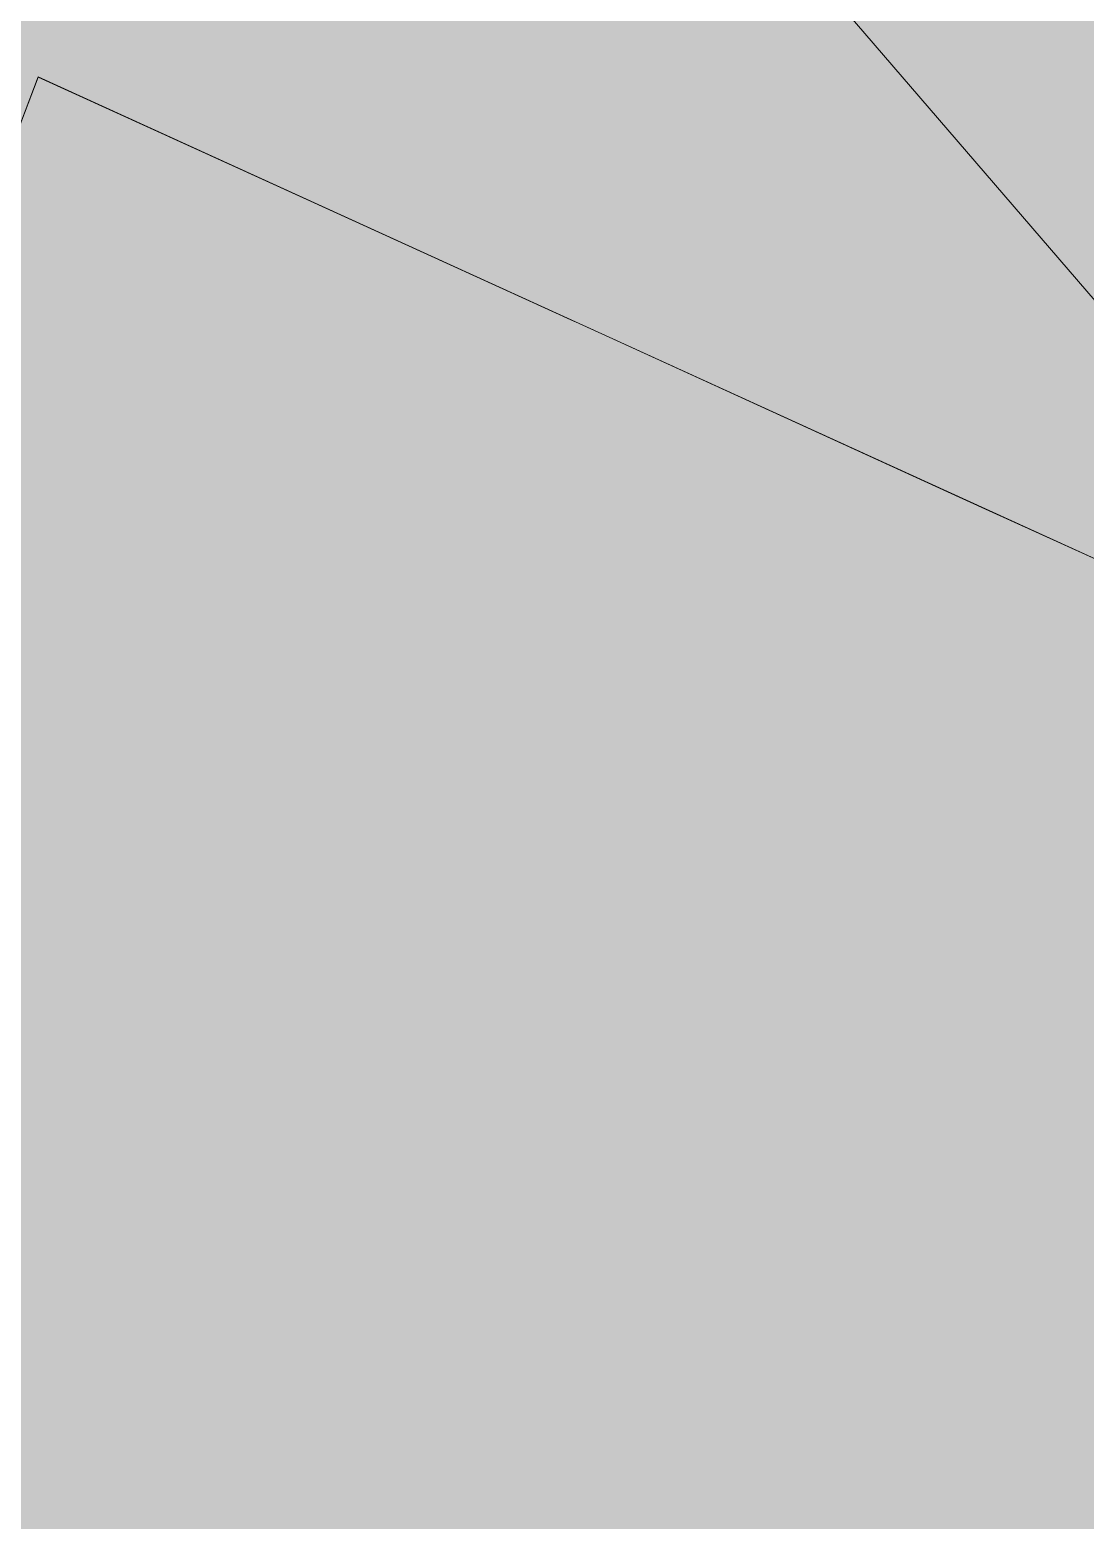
# Model space of a CAD drawing. Header units: metres. Extents: x -6 to 1255, y -2 to 532.
# Drawn here: x 1159.22 to 1169.76, y 103.02 to 117.9 of the extents above; entities that cross this region are included whole.
import ezdxf

# ---------------------------------------------------------------- set-up
doc = ezdxf.new("R2010")
doc.units = ezdxf.units.M
doc.header["$MEASUREMENT"] = 0
for name, color, linetype, lineweight, true_color in [('TPX_BUILDINGS', 7, 'CONTINUOUS', 0, 0x000000), ('TPX_BUILDINGS_HATCH', 7, 'CONTINUOUS', 0, 0xf0f0f0), ('TPX_BUILDINGS_SHADOWS_HATCH', 7, 'CONTINUOUS', 0, 0x000000), ('TPX_BUILDINGS_SHADOWS_OUTLINES', 7, 'CONTINUOUS', 0, 0x000000), ('TPX_CADASTRES', 7, 'CONTINUOUS', 0, 0x646464), ('TPX_RELIEF_CONTOUR_LINES', 7, 'CONTINUOUS', 0, 0x969696)]:
    doc.layers.add(name, color=color, linetype=linetype, lineweight=lineweight, true_color=true_color)

msp = doc.modelspace()

# ---------------------------------------------------------------- hatches: boundary and pattern name
at = {"layer": 'TPX_BUILDINGS_HATCH'}
h = msp.add_hatch(color=256, dxfattribs=at)
h.paths.add_polyline_path([(1111.313, 148.243), (1109.077, 142.071), (1109.257, 142.011), (1110.989, 141.405), (1119.87, 138.298), (1128.777, 135.181), (1126.763, 129.072), (1129.677, 127.881), (1130.397, 126.701), (1130.287, 125.901), (1129.987, 125.302), (1133.637, 124.041), (1134.257, 125.911), (1137.097, 124.801), (1142.217, 122.801), (1158.867, 116.28), (1159.307, 117.43), (1164.967, 114.85), (1168.797, 113.1), (1170.007, 112.55), (1170.604, 112.275), (1170.896, 112.14), (1173.686, 110.86), (1172.767, 117.22), (1172.317, 120.42), (1171.607, 125.36), (1171.827, 126.25), (1171.787, 127.31), (1171.547, 128), (1171.147, 128.62), (1170.677, 129.11), (1169.897, 129.6), (1169.017, 129.85), (1168.097, 129.85), (1156.937, 134.141), (1150.077, 136.771), (1142.657, 139.621), (1131.447, 143.941), (1124.757, 146.511), (1112.547, 151.211), (1112.407, 151.261), (1111.422, 148.543), (1111.313, 148.243)])
h.paths.add_polyline_path([(1127.657, 136.921), (1128.357, 138.761), (1132.497, 137.201), (1131.807, 135.351), (1127.657, 136.921)], flags=16)
h.paths.add_polyline_path([(1150.217, 121.381), (1151.357, 124.441), (1154.367, 123.241), (1154.717, 122.331), (1154.797, 121.681), (1154.767, 121.031), (1154.617, 120.401), (1154.357, 119.811), (1150.217, 121.381)], flags=16)
h.paths.add_polyline_path([(1159.267, 124.861), (1160.567, 126.15), (1161.757, 126.32), (1163.787, 125.44), (1164.037, 122.9), (1159.537, 122.34), (1159.267, 124.861)], flags=16)
msp.add_hatch(color=256, dxfattribs=at).paths.add_polyline_path([(1151.516, 97.15), (1150.746, 95.2), (1166.606, 90.46), (1170.04, 89.434), (1171.041, 89.135), (1171.423, 89.004), (1171.976, 88.89), (1172.753, 88.8), (1173.626, 88.89), (1174.169, 89.064), (1174.566, 89.24), (1175.306, 89.77), (1175.546, 90), (1176.083, 90.785), (1176.386, 91.53), (1176.51, 92.302), (1176.506, 92.85), (1176.356, 93.822), (1175.766, 97.59), (1173.686, 110.86), (1170.896, 112.14), (1170.322, 112.405), (1170.007, 112.55), (1168.797, 113.1), (1168.534, 113.22), (1164.967, 114.85), (1163.955, 115.311), (1159.307, 117.43), (1158.867, 116.28), (1158.107, 114.31), (1157.227, 112.01), (1154.456, 104.79), (1151.856, 98.02), (1151.73, 97.698), (1151.516, 97.15)])
at = {"layer": 'TPX_BUILDINGS_SHADOWS_HATCH'}
msp.add_hatch(color=256, dxfattribs=at).paths.add_polyline_path([(1164.658, 114.991), (1160.746, 116.774), (1163.955, 115.311), (1164.658, 114.991)])

# ---------------------------------------------------------------- linework, layer by layer
at = {"layer": 'TPX_BUILDINGS', "elevation": 0.042}
for points in [[(1158.867, 116.28), (1159.307, 117.43), (1164.967, 114.85), (1168.797, 113.1), (1170.007, 112.55), (1170.604, 112.275), (1170.896, 112.14), (1173.686, 110.86), (1172.767, 117.22), (1172.317, 120.42), (1171.607, 125.36), (1171.827, 126.25), (1171.787, 127.31), (1171.547, 128), (1171.147, 128.62), (1170.677, 129.11), (1169.897, 129.6), (1169.017, 129.85), (1168.097, 129.85), (1156.937, 134.141)], [(1175.766, 97.59), (1173.686, 110.86), (1170.896, 112.14), (1170.322, 112.405), (1170.007, 112.55), (1168.797, 113.1), (1168.534, 113.22), (1164.967, 114.85), (1163.955, 115.311), (1159.307, 117.43), (1158.867, 116.28)]]:
    msp.add_lwpolyline(points, dxfattribs=at)
at = {"layer": 'TPX_BUILDINGS_SHADOWS_OUTLINES', "elevation": 0.039}
msp.add_lwpolyline([(1164.658, 114.991), (1160.746, 116.774), (1163.955, 115.311)], close=True, dxfattribs=at)
at = {"layer": 'TPX_CADASTRES', "elevation": 0.024}
for points in [[(1158.867, 116.281), (1159.307, 117.431), (1164.967, 114.851), (1168.797, 113.101), (1170.007, 112.551), (1170.896, 112.141), (1173.686, 110.861), (1172.767, 117.221), (1172.317, 120.421), (1171.607, 125.361), (1171.827, 126.251), (1171.787, 127.311), (1171.547, 128.001), (1171.147, 128.621), (1170.677, 129.111), (1169.897, 129.601), (1169.017, 129.851), (1168.097, 129.851), (1156.937, 134.141)], [(1175.766, 97.591), (1173.686, 110.861), (1170.896, 112.141), (1170.007, 112.551), (1168.797, 113.101), (1164.967, 114.851), (1159.307, 117.431), (1158.867, 116.281)]]:
    msp.add_lwpolyline(points, dxfattribs=at)
at = {"layer": 'TPX_RELIEF_CONTOUR_LINES', "elevation": 0.045}
msp.add_lwpolyline([(1205.927, 100.932), (1203.929, 100.628), (1200.772, 98.934), (1199.933, 96.935), (1200.066, 94.936), (1198.843, 92.938), (1195.936, 91.989), (1193.938, 92.049), (1191.769, 92.938), (1189.768, 94.936), (1188.721, 96.935), (1185.945, 105.996), (1183.947, 110.676), (1181.949, 113.019), (1179.951, 113.424), (1177.952, 114.923), (1175.954, 115.746), (1174.555, 114.923), (1173.956, 114.067), (1171.958, 113.813), (1169.959, 115.077), (1163.207, 122.917), (1158.675, 126.915)], dxfattribs=at)

doc.saveas('drawing.dxf')
